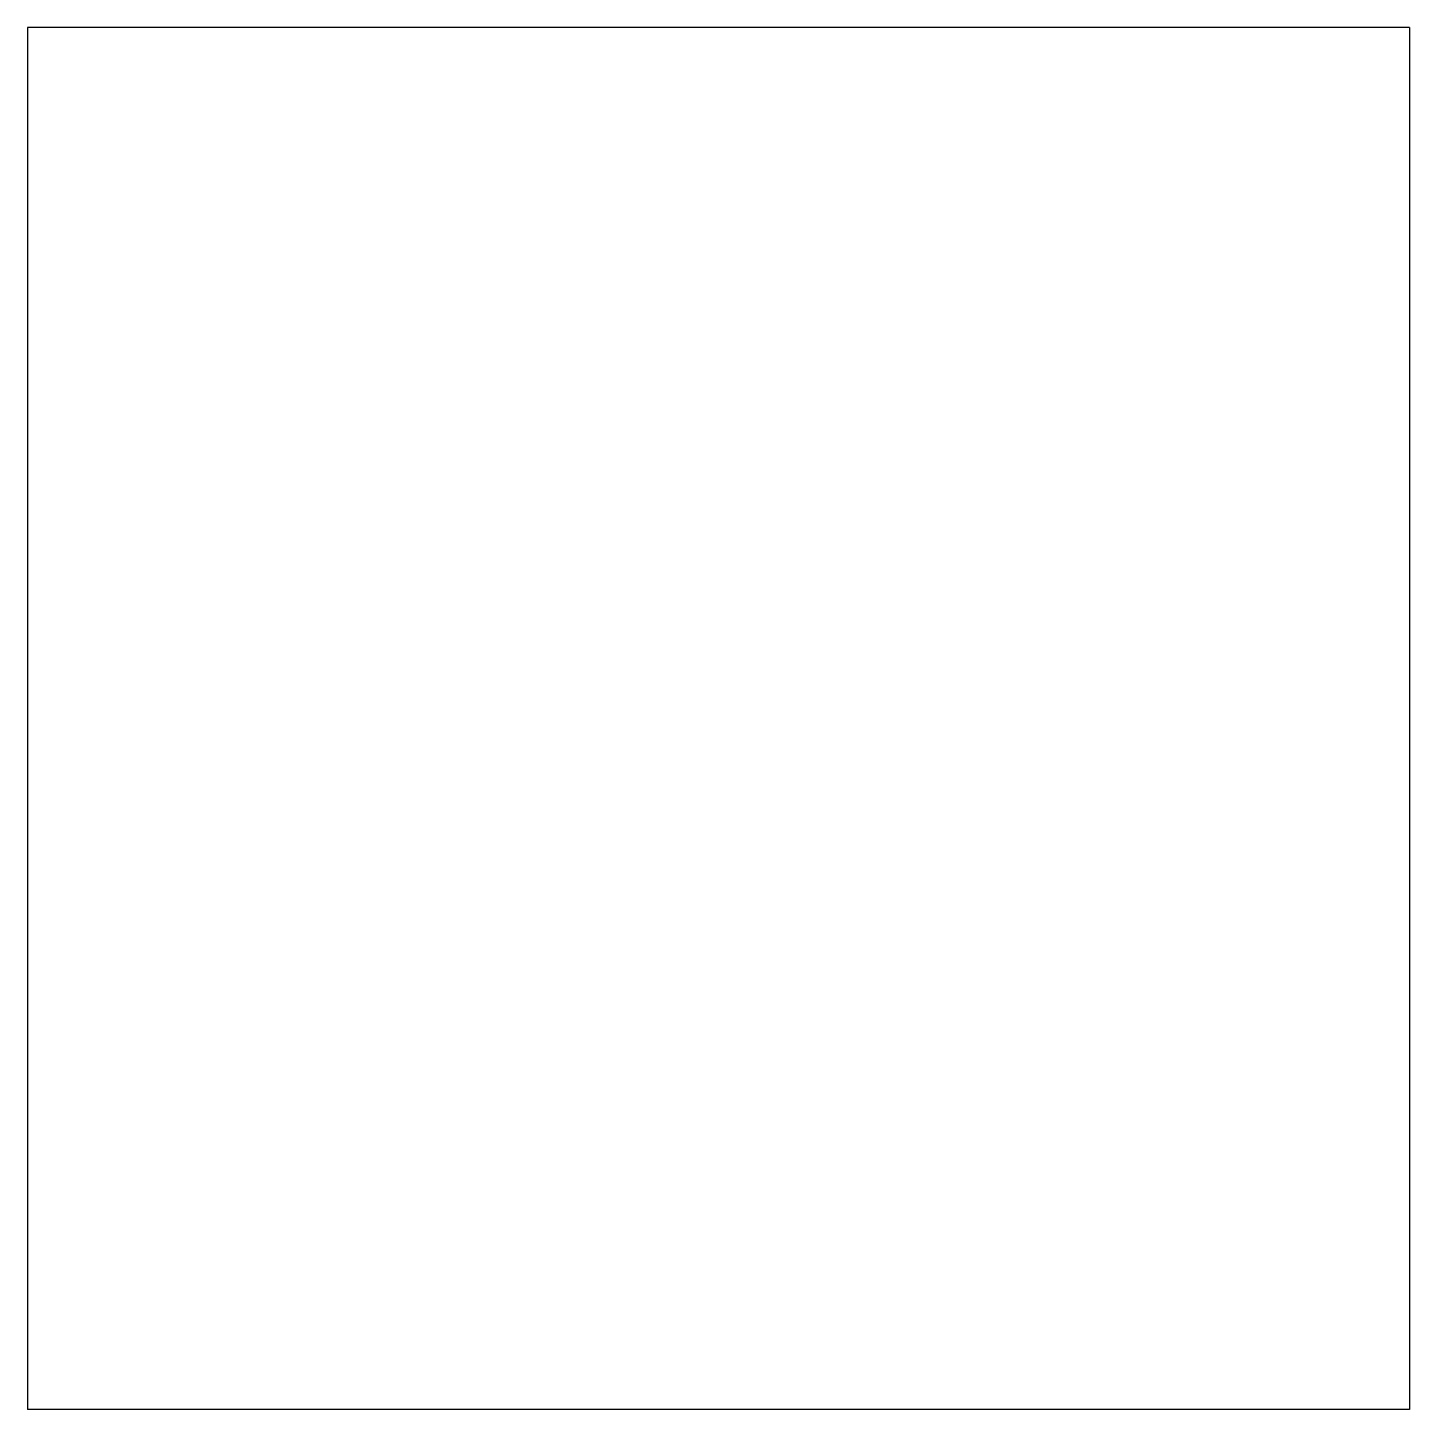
# Model space of a CAD drawing. Header units: millimetres. Extents: x -35 to 0, y -35 to 0.
import ezdxf

# ---------------------------------------------------------------- set-up
doc = ezdxf.new("R2010")
doc.units = ezdxf.units.MM

msp = doc.modelspace()

# ---------------------------------------------------------------- linework, layer by layer
at = {"color": 7, "linetype": 'Continuous'}
for p, q in [((0, 0), (-35, 0)), ((-35, 0), (-35, -35)), ((0, 0), (0, -35)), ((0, -35), (-35, -35))]:
    msp.add_line(p, q, dxfattribs=at)

doc.saveas('drawing.dxf')
